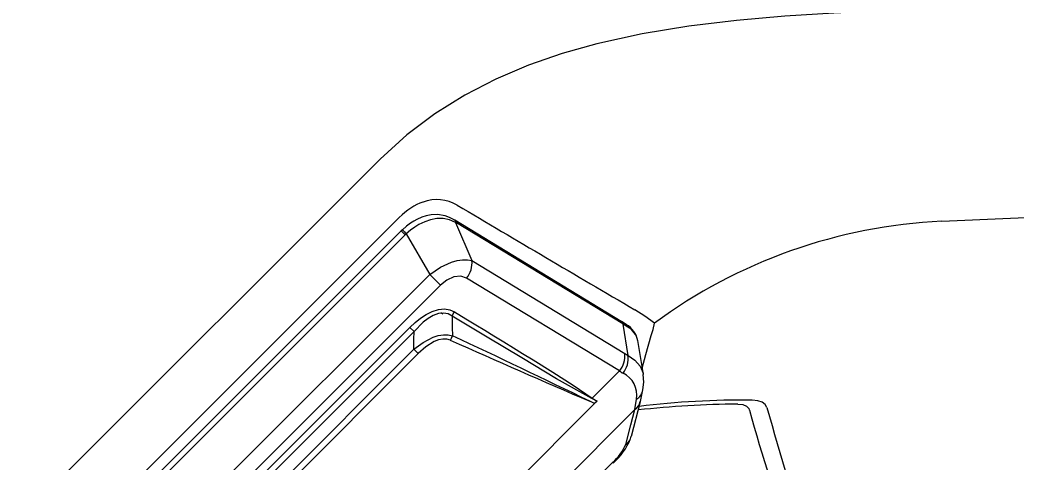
# Model space of a CAD drawing. Extents: x 527 to 611, y 788 to 934.
# Drawn here: x 533.54 to 546.65, y 878.79 to 884.62 of the extents above; entities that cross this region are included whole.
import ezdxf

# ---------------------------------------------------------------- set-up
doc = ezdxf.new("R2010")
doc.units = 0
doc.header["$MEASUREMENT"] = 0
for name, color, linetype in [('1', 4, 'Continuous'), ('BDIM_GREEN', 3, 'Continuous'), ('BDIM_YELLOW', 2, 'Continuous')]:
    doc.layers.add(name, color=color, linetype=linetype)

# ---------------------------------------------------------------- blocks, each defined once
blk = doc.blocks.new('2018 FLAIR')
at = {"layer": '1', "linetype": 'Continuous', "lineweight": 25}
for p, q in [((11.385, 79.427), (4.993, 73.035)), ((11.636, 78.658), (5.762, 72.784)), ((16.238, 76.13), (16.24, 76.126))]:
    blk.add_line(p, q, dxfattribs=at)
at = {"layer": '1', "linetype": 'Continuous', "lineweight": 25, "flags": 128}
for points in [[(18.638, 81.41), (17.994, 81.382), (17.349, 81.351), (16.706, 81.31), (16.07, 81.254), (15.444, 81.179), (14.83, 81.078), (14.233, 80.946), (13.777, 80.818), (13.335, 80.664), (12.908, 80.482), (12.498, 80.271), (12.106, 80.026), (11.735, 79.746), (11.385, 79.427)], [(18.77, 78.612), (20.676, 78.697), (22.508, 78.773)], [(14.991, 77.269), (14.866, 77.361), (14.733, 77.446)], [(14.949, 77.105), (14.972, 77.188), (14.991, 77.269)], [(14.831, 76.677), (14.878, 76.857), (14.949, 77.105)], [(16.085, 76.204), (16.152, 76.198), (16.201, 76.179), (16.231, 76.148), (16.238, 76.13)], [(16.47, 76.158), (16.447, 76.2), (16.406, 76.23), (16.349, 76.249), (16.275, 76.256)]]:
    blk.add_lwpolyline(points, dxfattribs=at)
at = {"layer": '1', "linetype": 'Continuous', "lineweight": 25}
for centre, radius, start, end in [((12.131, 78.373), 0.523, 59.2286, 110.3948), ((275.465, 522.023), 515.393, 239.30823, 239.60956), ((19.092, 71.72), 6.899, 92.6729, 126.4615), ((16.199, 63.216), 12.989, 90.5007, 96.2809), ((16.154, 64.984), 11.273, 89.3827, 96.9503), ((60.031, 88.37), 45.241, 195.6612, 200.6451), ((59.583, 88.435), 45.058, 195.8546, 200.6291)]:
    blk.add_arc(centre, radius, start, end, dxfattribs=at)
blk.add_ellipse((11.984, 77.45), major_axis=(0.221, 1.44), ratio=0.581848, start_param=0.29905, end_param=0.670516, dxfattribs=at)
at = {"layer": 'BDIM_GREEN', "linetype": 'Continuous', "lineweight": 25}
for p, q in [((12.366, 78.625), (12.356, 78.631)), ((14.555, 77.293), (12.366, 78.625)), ((12.377, 78.596), (12.592, 78.093)), ((12.387, 78.591), (12.377, 78.596)), ((14.576, 77.259), (12.387, 78.591)), ((11.662, 78.483), (5.937, 72.758)), ((11.714, 78.432), (5.988, 72.706)), ((11.678, 78.498), (11.663, 78.483)), ((11.728, 78.445), (12.038, 77.911)), ((12.592, 78.093), (14.601, 76.871)), ((6.509, 72.382), (12.038, 77.911)), ((12.038, 77.911), (12.178, 77.77)), ((14.531, 76.64), (12.522, 77.861)), ((12.178, 77.77), (6.65, 72.242)), ((12.184, 77.409), (12.209, 77.394)), ((7.207, 72.643), (11.777, 77.213)), ((11.831, 77.159), (11.777, 77.213)), ((14.56, 77.29), (14.555, 77.293)), ((14.62, 77.252), (14.56, 77.29)), ((14.58, 77.256), (14.576, 77.259)), ((14.644, 76.846), (14.58, 77.256)), ((14.639, 77.218), (14.58, 77.256)), ((11.831, 77.159), (7.261, 72.589)), ((14.845, 76.593), (14.773, 77.043)), ((7.495, 72.591), (11.83, 76.925)), ((11.887, 76.868), (7.552, 72.533)), ((11.887, 76.868), (11.83, 76.925)), ((14.174, 76.283), (14.531, 76.64)), ((14.807, 76.239), (14.839, 76.392)), ((14.205, 76.212), (8.208, 70.215)), ((14.205, 76.212), (14.141, 76.241)), ((14.236, 76.243), (14.17, 76.278)), ((14.174, 76.283), (14.236, 76.243)), ((14.236, 76.243), (14.205, 76.212)), ((14.688, 75.78), (14.806, 76.238)), ((14.734, 76.132), (14.755, 76.271)), ((14.734, 76.132), (8.288, 69.686)), ((14.441, 75.435), (8.985, 69.979)), ((14.447, 75.43), (14.446, 75.43))]:
    blk.add_line(p, q, dxfattribs=at)
at = {"layer": 'BDIM_GREEN', "linetype": 'Continuous', "lineweight": 25, "flags": 128}
for points in [[(12.356, 78.631), (12.295, 78.662), (12.239, 78.681), (12.137, 78.698), (12.054, 78.695), (11.99, 78.682), (11.935, 78.665), (11.866, 78.635), (11.826, 78.613), (11.782, 78.584), (11.733, 78.547), (11.678, 78.498)], [(12.377, 78.596), (12.295, 78.631), (12.212, 78.646), (12.129, 78.645), (12.049, 78.63), (11.971, 78.604), (11.893, 78.566), (11.839, 78.533), (11.785, 78.494), (11.728, 78.445)], [(11.663, 78.483), (11.671, 78.491), (11.678, 78.498)], [(11.728, 78.445), (11.72, 78.438), (11.714, 78.432)], [(12.038, 77.911), (12.178, 78.007), (12.324, 78.073), (12.397, 78.093), (12.467, 78.105), (12.534, 78.105), (12.592, 78.093)], [(12.522, 77.861), (12.445, 77.886), (12.355, 77.877), (12.263, 77.836), (12.178, 77.77)], [(11.777, 77.213), (11.844, 77.277), (11.916, 77.335), (11.991, 77.385), (12.071, 77.425), (12.151, 77.451), (12.229, 77.458), (12.3, 77.447), (12.362, 77.42)], [(12.333, 77.363), (12.279, 77.392), (12.218, 77.403), (12.151, 77.396), (12.083, 77.371), (12.015, 77.331), (11.95, 77.281), (11.831, 77.159)], [(12.333, 77.363), (12.345, 77.393), (12.362, 77.42)], [(12.333, 77.363), (12.334, 77.218), (12.335, 77.104)], [(14.17, 76.278), (13.705, 76.538), (13.248, 76.811), (12.79, 77.086), (12.333, 77.363)], [(12.362, 77.42), (12.512, 77.328), (12.644, 77.247), (12.76, 77.176), (12.878, 77.104), (13.012, 77.022), (13.139, 76.944), (13.258, 76.87), (13.395, 76.785), (13.655, 76.623), (13.921, 76.454), (14.174, 76.283)], [(11.83, 76.925), (11.83, 77.056), (11.831, 77.159)], [(11.83, 76.925), (11.949, 77.014), (12.081, 77.084), (12.15, 77.106), (12.217, 77.118), (12.279, 77.117), (12.335, 77.104)], [(12.308, 77.044), (12.324, 77.073), (12.335, 77.104)], [(12.308, 77.044), (12.262, 77.058), (12.209, 77.06), (12.154, 77.048), (12.097, 77.026), (11.987, 76.957), (11.887, 76.868)], [(14.839, 76.391), (14.85, 76.491), (14.844, 76.595)], [(14.615, 75.674), (14.682, 75.93), (14.734, 76.132)]]:
    blk.add_lwpolyline(points, dxfattribs=at)
at = {"layer": 'BDIM_GREEN', "linetype": 'Continuous', "lineweight": 25}
for centre, radius, start, end in [((12.28, 78.061), 0.314, 320.5112, 5.8722), ((14.46, 76.975), 0.32, 10.8947, 60.1159), ((-48.963, -53.625), 144.387, 64.08404, 64.87827), ((72.397, 211.713), 147.466, 245.95343, 246.73099), ((14.288, 76.839), 0.314, 320.5112, 5.8722), ((14.335, 76.804), 0.311, 321.3803, 7.8233), ((14.442, 76.324), 0.317, 350.3412, 64.5617), ((14.309, 76.168), 0.177, 139.5161, 141.4532), ((13.964, 75.966), 0.714, 311.9718, 335.8418), ((13.854, 76.089), 0.89, 311.9782, 337.62)]:
    blk.add_arc(centre, radius, start, end, dxfattribs=at)
for centre, major_axis, ratio, start_param, end_param in [((14.451, 78.471), (-0.737, 1.695), 0.480619, 2.543345, 2.582873), ((14.256, 78.365), (-0.951, 1.851), 0.433377, 2.49452, 2.534048)]:
    blk.add_ellipse(centre, major_axis=major_axis, ratio=ratio, start_param=start_param, end_param=end_param, dxfattribs=at)
at = {"layer": 'BDIM_YELLOW', "linetype": 'Continuous', "lineweight": 25}
for p, q in [((11.714, 78.432), (11.662, 78.483)), ((14.446, 75.43), (14.441, 75.435))]:
    blk.add_line(p, q, dxfattribs=at)
at = {"layer": 'BDIM_YELLOW', "linetype": 'Continuous', "lineweight": 25, "flags": 128}
blk.add_lwpolyline([(14.644, 76.846), (14.735, 76.784), (14.805, 76.702), (14.841, 76.613), (14.842, 76.594)], dxfattribs=at)
at = {"layer": 'BDIM_YELLOW', "linetype": 'Continuous', "lineweight": 25}
for centre, radius, start, end in [((12.339, 78.596), 0.0387, 0.9039, 64.0123), ((12.341, 78.586), 0.0462, 5.662, 57.1058), ((19.012, 85.476), 10.124, 223.5865, 223.9882), ((14.538, 77.259), 0.0381, 0.4034, 63.3934), ((14.543, 77.256), 0.0379, 0.264, 63.4702), ((14.601, 77.219), 0.0381, 359.711, 61.0066), ((14.512, 76.984), 0.267, 11.7786, 61.3916), ((14.671, 76.417), 0.169, 299.7, 351.1639), ((14.638, 76.273), 0.17, 304.4318, 348.7936), ((14.52, 75.814), 0.17, 304.3498, 348.6534)]:
    blk.add_arc(centre, radius, start, end, dxfattribs=at)

msp = doc.modelspace()

# ---------------------------------------------------------------- block references
at = {"layer": '1'}
msp.add_blockref('2018 FLAIR', (526.895, 803.362), dxfattribs=at)

doc.saveas('drawing.dxf')
